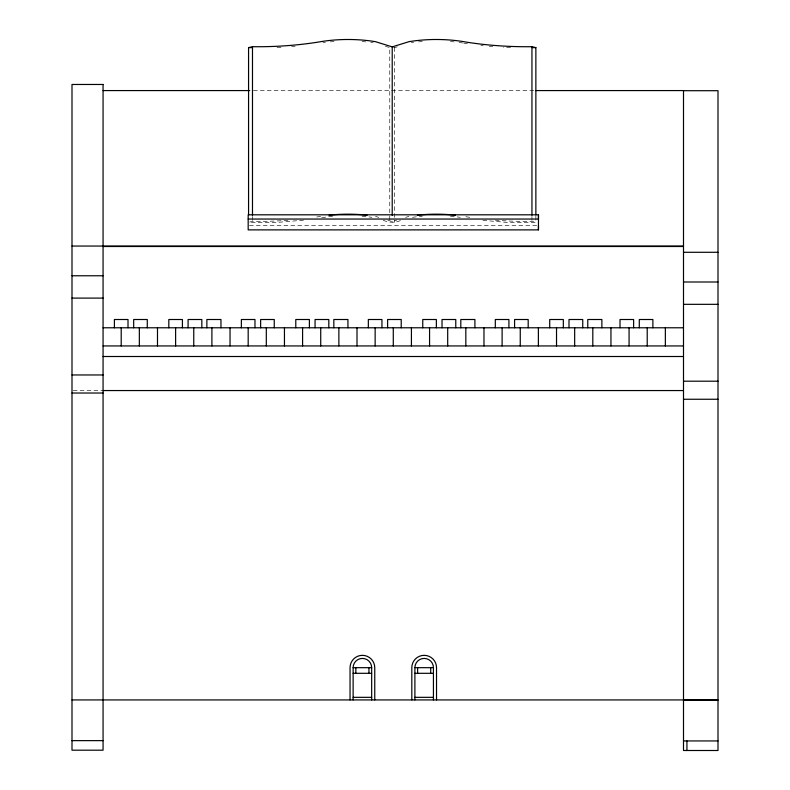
<?xml version="1.0" encoding="UTF-8"?>
<svg xmlns="http://www.w3.org/2000/svg" width="790" height="790" viewBox="0 0 790 790"><rect width="100%" height="100%" fill="white"/><g stroke="black" fill="none" stroke-linecap="round" stroke-linejoin="round"><path stroke-width="0.59" stroke-dasharray="3.95 2.96" d="M393.469 47.479A6.369 2.38 0 0 1 394.664 47.617L399.059 46.255M387.762 220.183L392.215 221.565L396.669 220.183M405.586 217.418L408.924 216.371M383.18 220.252C388.947 222.879 395.484 222.879 401.251 220.252M249.541 222.069L252.484 221.378A153.665 57.315 0 0 0 289.13 220.193M303.558 220.163L278.633 222.296L248.564 222.296M280.993 47.44L275.029 47.617M291.609 46.659L295.144 46.403M510.607 47.617L503.437 47.44M253.412 90.574L534.386 90.574M535.867 216.144L535.867 222.296L505.798 222.296L480.873 220.163M249.403 225.644L537.24 225.644M73.194 390.556L101.871 390.556M489.287 46.403L492.832 46.659M463.809 43.183L467.473 43.677M480.873 45.484L483.312 45.81M495.3 220.193A153.665 57.315 0 0 0 531.947 221.378L535.867 222.296M385.382 46.255L389.766 47.617L389.766 222.296M375.507 216.371L378.844 217.418M531.947 216.46L531.947 221.378M394.664 47.617L394.664 222.296M392.215 221.565L392.215 222.108M252.484 216.46L252.484 221.378M322.972 42.808A66.953 24.974 0 0 1 325.381 42.472M330.299 41.89A66.953 24.974 0 0 1 334.032 41.544M362.097 41.544A66.953 24.974 0 0 1 365.829 41.89M370.747 42.472A66.953 24.974 0 0 1 373.156 42.808M411.284 42.808A66.953 24.974 0 0 1 413.684 42.472M418.601 41.89A66.953 24.974 0 0 1 422.334 41.544M450.399 41.544A66.953 24.974 0 0 1 454.141 41.89M459.049 42.472A66.953 24.974 0 0 1 462.644 42.996M469.774 217.319A153.665 57.315 0 0 1 463.809 216.371M412.479 217.319A66.953 24.974 0 0 1 422.334 216.233M450.399 216.233A66.953 24.974 0 0 1 460.264 217.319M321.787 217.675A66.953 24.974 0 0 1 334.032 216.233M362.097 216.233A66.953 24.974 0 0 1 371.952 217.319M320.622 216.371A153.665 57.315 0 0 1 314.657 217.319"/><path stroke-width="1.19" d="M538.454 229.88L538.474 214.811L248.179 214.811L248.179 229.88L538.454 229.88L538.474 225.644M538.474 214.811L538.454 219.047L248.179 219.047M248.564 214.91L248.564 47.617L252.484 46.699A153.665 57.315 0 0 0 320.622 41.692A66.953 24.974 0 0 1 375.507 41.692L392.215 46.886L408.924 41.692A66.953 24.974 0 0 1 463.809 41.692A153.665 57.315 0 0 0 531.947 46.699L535.867 47.617L535.867 214.91M248.564 47.617L252.168 47.617M532.263 47.617L535.867 47.617M103.065 90.574L249.719 90.574M535.62 90.574L683.498 90.574L683.498 699.93M683.498 90.702L718.001 90.702L718.001 699.93L71.999 699.93M71.999 246.055L683.498 246.055M103.065 246.5L683.498 246.5M683.498 252.286L718.001 252.286M71.999 275.769L103.065 275.769M683.538 282L718.001 282M71.999 298.097L103.065 298.097M683.538 304.328L718.001 304.328M103.065 327.781L683.498 327.781M103.065 345.941L683.498 345.941M103.065 356.507L683.498 356.507M71.999 374.964L103.065 374.964M683.538 381.195L718.001 381.195M103.065 390.556L683.498 390.556M71.999 393.025L103.065 393.025M683.498 399.256L718.001 399.256M353.13 699.93L353.13 667.678L371.665 667.678L371.665 699.93M414.898 699.93L414.898 667.678L433.434 667.678L433.434 699.93M353.13 673.307L371.665 673.307M414.898 673.307L433.434 673.307M353.13 697.333L371.665 697.333M414.898 697.333L433.434 697.333M71.999 740.635L103.065 740.635M683.498 740.941L718.001 740.941M686.935 740.941L686.935 750.5M665.358 327.781L665.358 345.941M652.886 327.781L652.886 319.506L639.288 319.506L639.288 327.781M647.217 327.781L647.217 345.941M633.62 327.781L633.62 319.506L620.012 319.506L620.012 327.781M629.077 327.781L629.077 345.941M610.947 327.781L610.947 345.941M601.871 327.781L601.871 319.506L587.77 319.506L587.77 327.781M592.806 327.781L592.806 345.941M582.744 327.781L582.744 319.506L568.998 319.506L568.998 327.781M574.666 327.781L574.666 345.941M563.329 327.781L563.329 319.506L549.721 319.506L549.721 327.781M556.525 327.781L556.525 345.941M538.385 327.781L538.385 345.941M531.947 46.699L531.947 215.226M528.184 327.781L528.184 319.506L514.586 319.506L514.586 327.781M520.255 327.781L520.255 345.941M508.918 327.781L508.918 319.506L495.31 319.506L495.31 327.781M502.114 327.781L502.114 345.941M483.974 327.781L483.974 345.941M474.909 327.781L474.909 319.506L460.807 319.506L460.807 327.781M465.833 327.781L465.833 345.941M455.771 327.781L455.771 319.506L442.025 319.506L442.025 327.781M447.693 327.781L447.693 345.941M436.524 699.93L436.524 667.678A12.354 12.354 0 0 0 424.171 655.335A12.354 12.354 0 0 0 411.817 667.678L411.817 699.93M436.357 327.781L436.357 319.506L422.759 319.506L422.759 327.781M430.718 667.678L430.718 673.307M429.562 327.781L429.562 345.941M417.614 667.678L417.614 673.307M411.422 327.781L411.422 345.941M401.221 327.781L401.221 319.506L387.613 319.506L387.613 327.781M393.282 327.781L393.282 345.941M392.215 46.886L392.215 215.413M381.945 327.781L381.945 319.506L368.338 319.506L368.338 327.781M375.141 327.781L375.141 345.941M374.756 699.93L374.756 667.678A12.354 12.354 0 0 0 362.403 655.335A12.354 12.354 0 0 0 350.049 667.678L350.049 699.93M368.95 667.678L368.95 673.307M357.001 327.781L357.001 345.941M355.846 667.678L355.846 673.307M347.936 327.781L347.936 319.506L333.834 319.506L333.834 327.781M338.871 327.781L338.871 345.941M328.808 327.781L328.808 319.506L315.062 319.506L315.062 327.781M320.73 327.781L320.73 345.941M309.394 327.781L309.394 319.506L295.786 319.506L295.786 327.781M302.59 327.781L302.59 345.941M284.449 327.781L284.449 345.941M274.249 327.781L274.249 319.506L260.641 319.506L260.641 327.781M266.309 327.781L266.309 345.941M254.972 327.781L254.972 319.506L241.375 319.506L241.375 327.781M252.484 46.699L252.484 215.226M248.179 327.781L248.179 345.941M230.038 327.781L230.038 345.941M220.963 327.781L220.963 319.506L206.871 319.506L206.871 327.781M211.898 327.781L211.898 345.941M201.835 327.781L201.835 319.506L188.089 319.506L188.089 327.781M193.757 327.781L193.757 345.941M182.421 327.781L182.421 319.506L168.823 319.506L168.823 327.781M175.617 327.781L175.617 345.941M157.487 327.781L157.487 345.941M147.276 327.781L147.276 319.506L133.678 319.506L133.678 327.781M139.346 327.781L139.346 345.941M128.01 327.781L128.01 319.506L114.402 319.506L114.402 327.781M121.206 327.781L121.206 345.941M414.898 667.678A9.263 9.263 0 0 1 424.171 658.416A9.263 9.263 0 0 1 433.434 667.678M353.13 667.678A9.263 9.263 0 0 1 362.403 658.416A9.263 9.263 0 0 1 371.665 667.678M329.055 215.206A66.953 24.974 0 0 1 367.074 215.206M417.357 215.206A66.953 24.974 0 0 1 455.376 215.206M103.065 84.471L71.999 84.471L71.999 750.194L103.065 750.194L103.065 84.471M718.001 700.226L683.498 700.226L683.498 750.5L718.001 750.5L718.001 700.226"/></g></svg>
